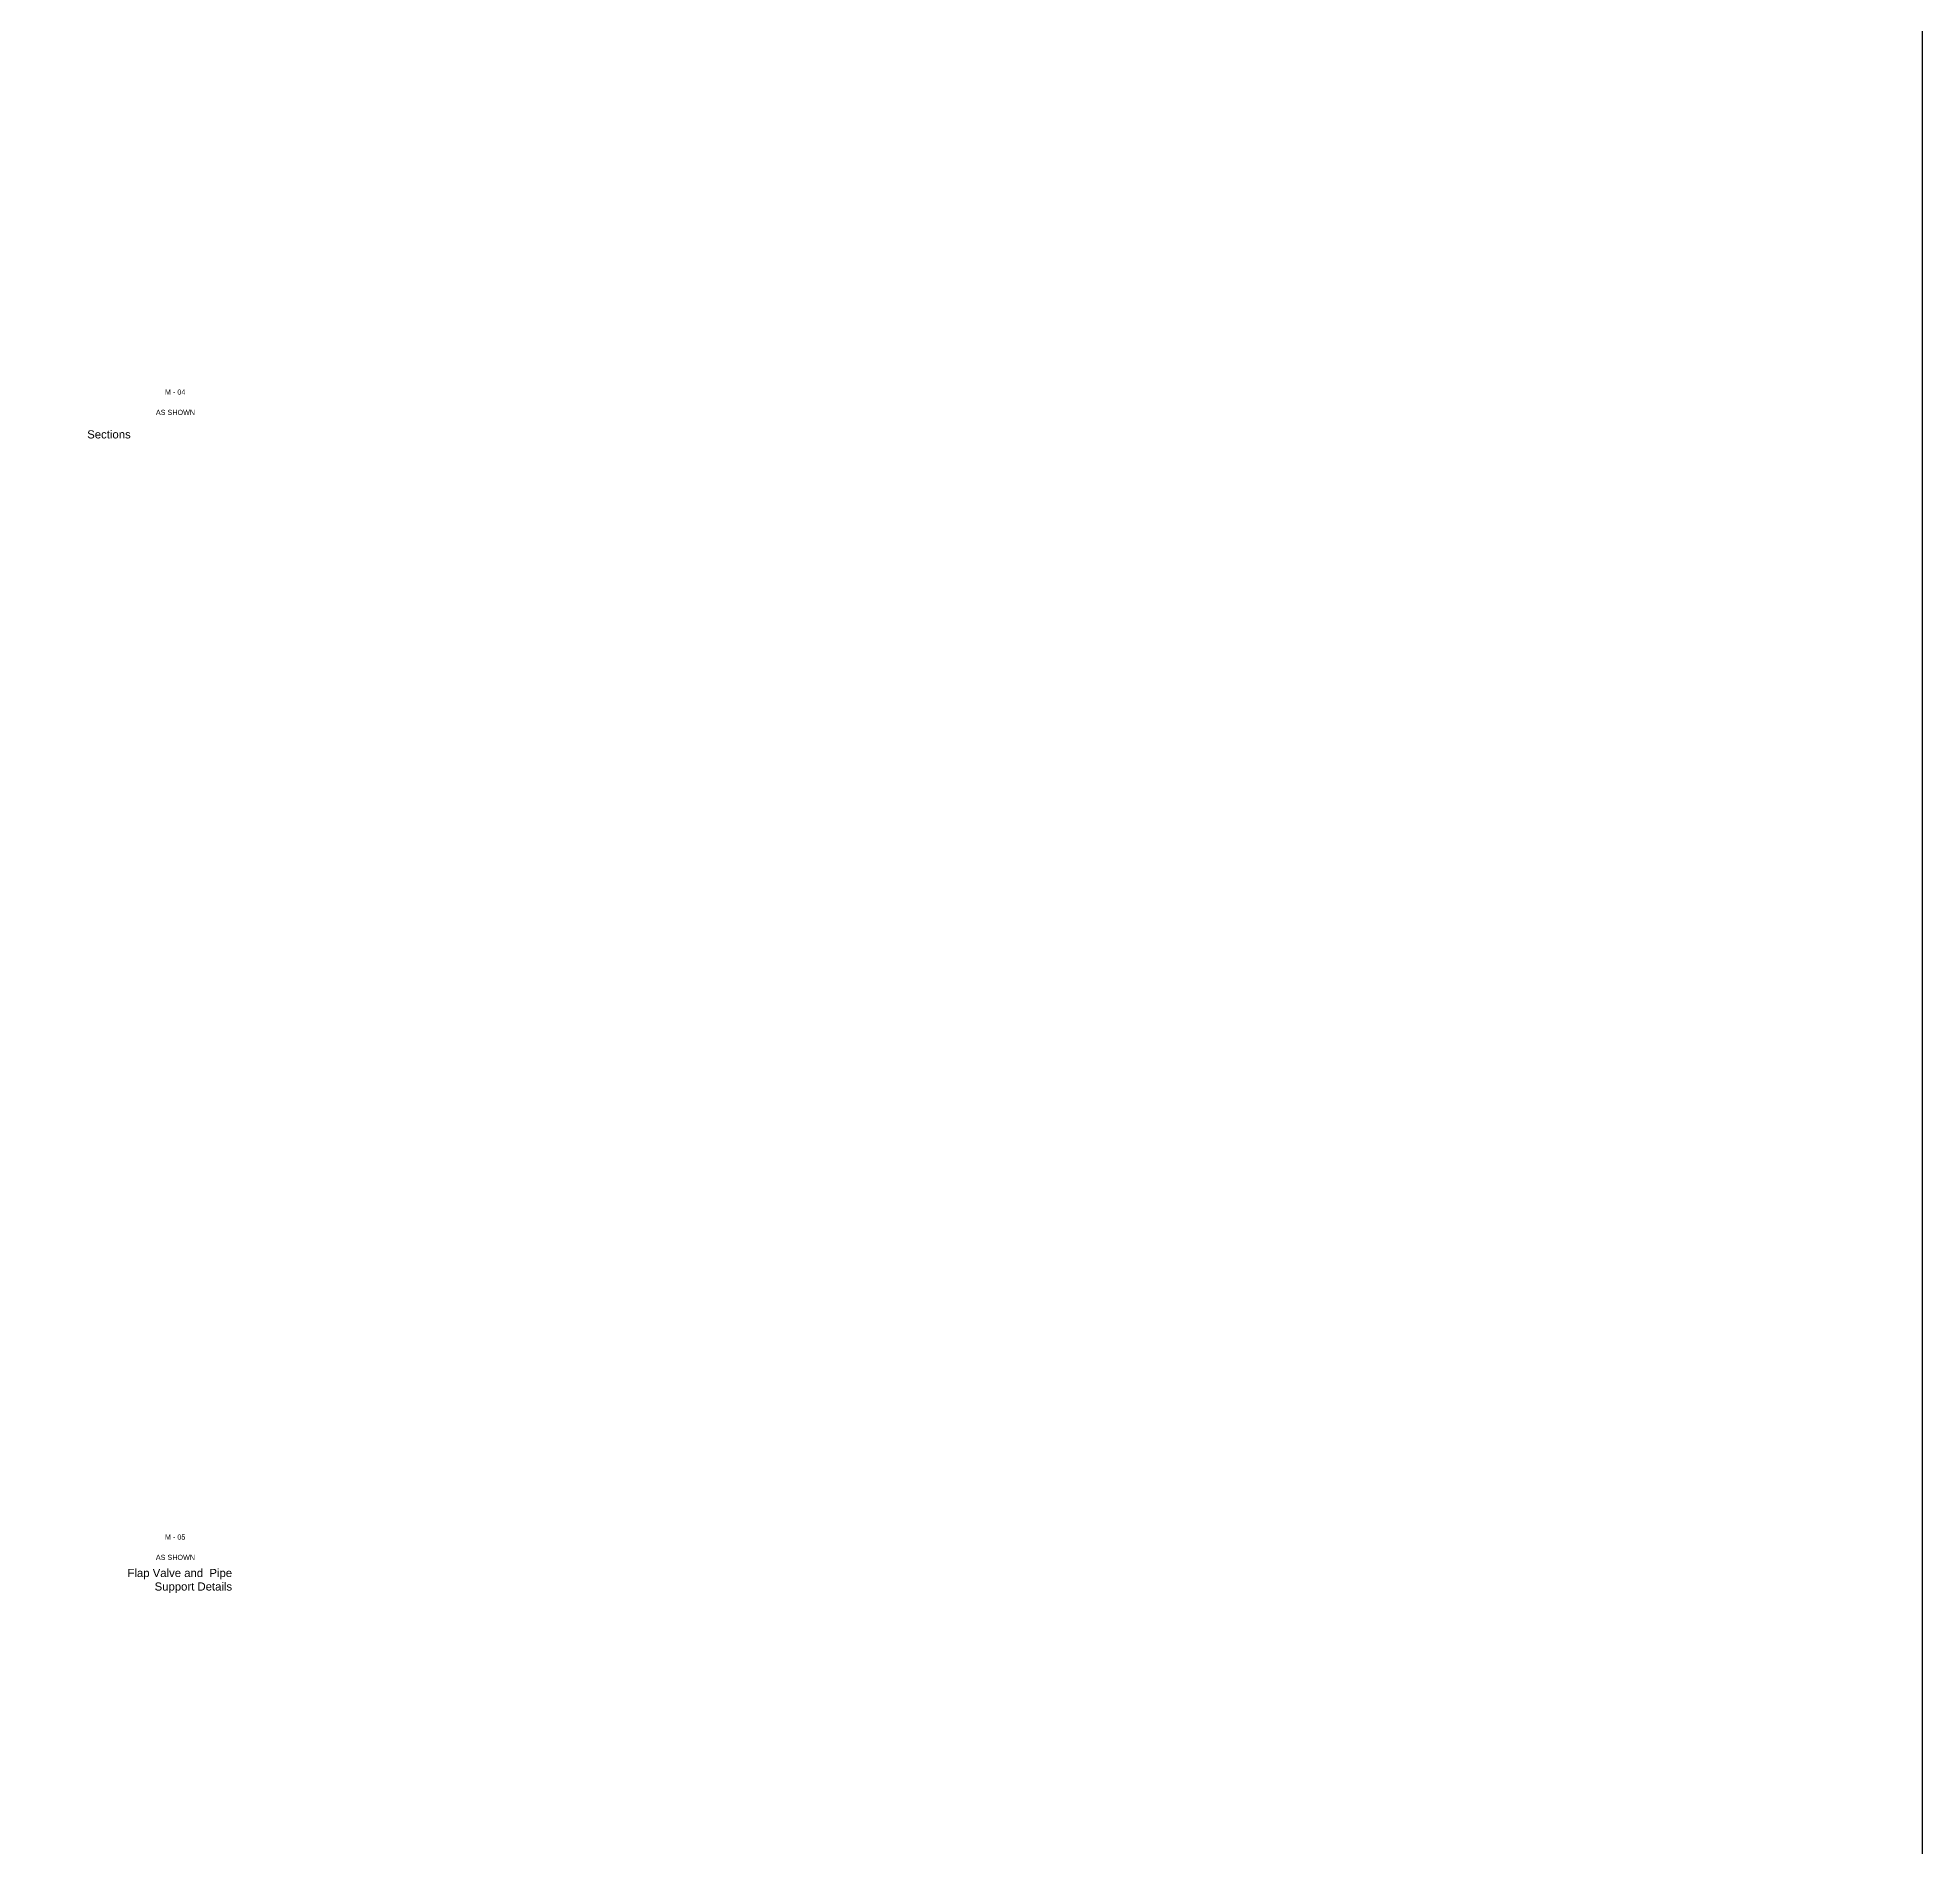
# Model space of a CAD drawing. Extents: x 152000 to 152174, y 158796 to 159332.
# Drawn here: x 152104.3 to 152173.9, y 159064.2 to 159131 of the extents above; entities that cross this region are included whole.
import ezdxf

# ---------------------------------------------------------------- set-up
doc = ezdxf.new("R2010")
doc.units = 0
doc.header["$LTSCALE"] = 3
doc.header["$MEASUREMENT"] = 0
doc.layers.add('TEXTS', color=1, linetype='CONTINUOUS')
doc.layers.add('TXT', color=6, linetype='CONTINUOUS')

msp = doc.modelspace()

# ---------------------------------------------------------------- linework, layer by layer
at = {"layer": 'TEXTS', "color": 2}
msp.add_lwpolyline([(152000.31081, 159256.84238), (152173.94354, 159256.84238), (152173.94354, 158796.26395), (152000.31081, 158796.26395)], close=True, dxfattribs=at)

# ---------------------------------------------------------------- texts
at = {"layer": 'TXT', "color": 7, "attachment_point": 3}
for s, insert, char_height, width in [('\\A1;{\\fArial|b0|i0|c0|p34;M - 04}', (152109.75235, 159118.03652), 0.1904466, 2.6058199), ('{\\fArial|b0|i0|c0|p34;AS SHOWN}', (152110.1114, 159117.28641), 0.1904466, 1.5868856), ('{\\fArial|b0|i0|c0|p34;Sections }', (152107.73225, 159116.52719), 0.3, 2.3036078), ('\\A1;{\\fArial|b0|i0|c0|p34;M - 05}', (152109.75235, 159075.71402), 0.1904466, 2.6058199), ('{\\fArial|b0|i0|c0|p34;Flap Valve and  Pipe Support Details}', (152111.4805, 159074.44163), 0.3, 5.3402056), ('{\\fArial|b0|i0|c0|p34;AS SHOWN}', (152110.10977, 159074.96391), 0.1904466, 1.5868856)]:
    msp.add_mtext(s, dxfattribs=dict(at, insert=insert, char_height=char_height, width=width))

doc.saveas('drawing.dxf')
